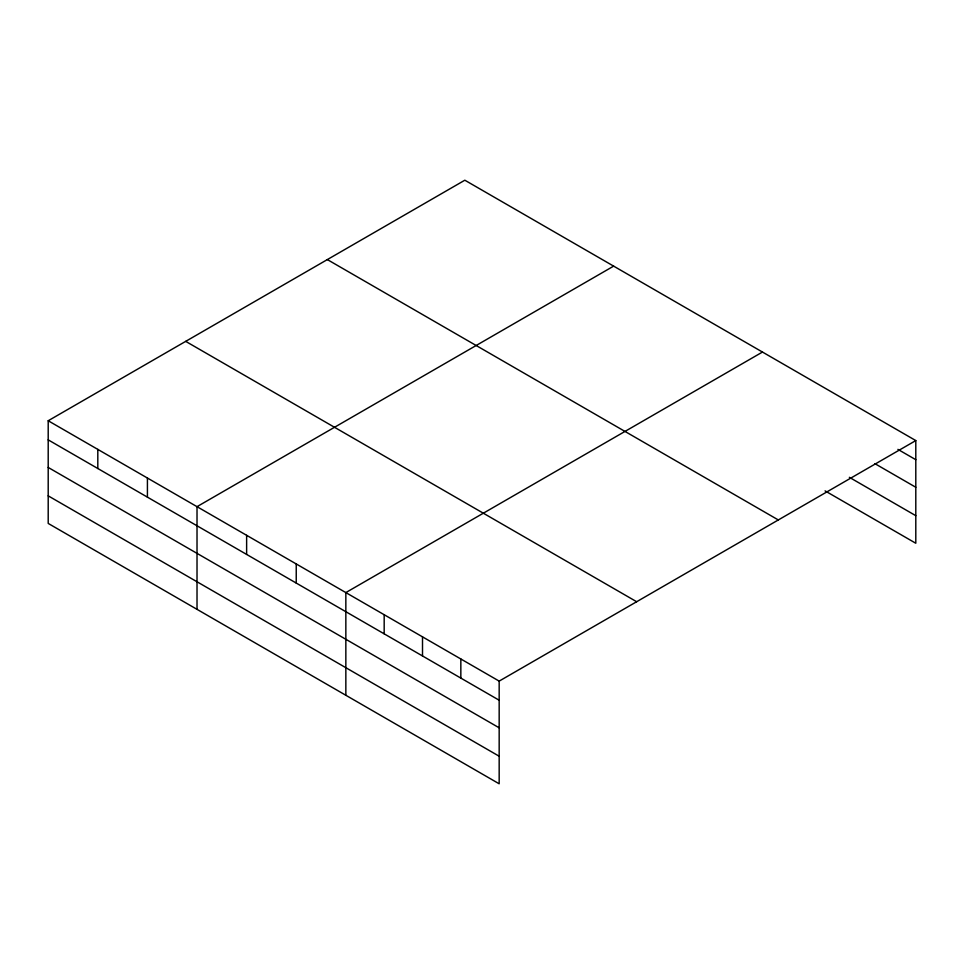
<?xml version="1.0" encoding="UTF-8"?>
<svg xmlns="http://www.w3.org/2000/svg" width="964" height="964" viewBox="0 0 964 964"><rect width="100%" height="100%" fill="white"/><g stroke="black" fill="none" stroke-linecap="round" stroke-linejoin="round"><path stroke-width="1.45" d="M48.2 420.75L499.171 681.114L499.171 783.792L48.2 523.428L48.2 420.75L464.829 180.208L915.8 440.572L915.8 543.25L825.076 490.881M613.646 266.124L197.018 506.666L197.018 609.344M762.464 352.053L345.847 592.583L345.847 695.273M499.171 681.114L915.8 440.572M897.906 449.369L915.8 459.695M874.914 463.66L915.8 487.266M849.356 477.313L915.8 515.68M327.338 259.581L778.31 519.945M185.691 341.364L636.662 601.729M48.2 439.861L499.171 700.226M48.2 467.444L499.171 727.808M48.2 495.845L499.171 756.222M460.84 658.978L460.84 678.102M422.509 636.855L422.509 655.966M384.178 614.719L384.178 633.83M296.237 563.952L296.237 583.063M246.627 535.309L246.627 554.421M147.42 478.024L147.42 497.147M97.81 449.381L97.81 468.504"/></g></svg>
